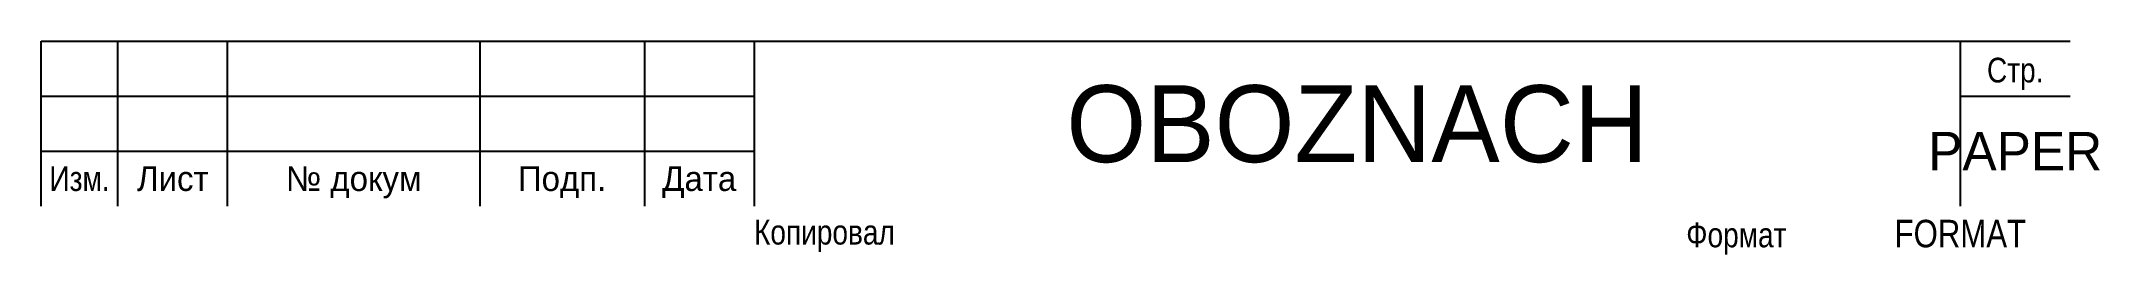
# Model space of a CAD drawing. Extents: x -190 to -2, y 1 to 20.
import ezdxf
from ezdxf.enums import TextEntityAlignment as Align

# ---------------------------------------------------------------- set-up
doc = ezdxf.new("R2010")
doc.units = 0
doc.header["$LTSCALE"] = 7
doc.header["$MEASUREMENT"] = 0
doc.layers.get('0').update_dxf_attribs({"linetype": 'CONTINUOUS'})
doc.styles.add('T', font='es_win.shx', dxfattribs={"bigfont": 'my_b_f.shx'})

msp = doc.modelspace()

# ---------------------------------------------------------------- linework, layer by layer
at = {"color": 1, "linetype": 'ByBlock'}
for p, q in [((-190, 5), (-190, 20)), ((-190, 20), (-5, 20)), ((-183, 5), (-183, 20)), ((-173, 5), (-173, 20)), ((-150, 20), (-150, 5)), ((-135, 20), (-135, 5)), ((-125, 20), (-125, 5)), ((-15, 5), (-15, 20)), ((-15, 15), (-5, 15))]:
    msp.add_line(p, q, dxfattribs=at)
at = {"color": 7, "linetype": 'ByBlock'}
for p, q in [((-190, 15), (-125, 15)), ((-190, 10), (-125, 10))]:
    msp.add_line(p, q, dxfattribs=at)

# ---------------------------------------------------------------- texts
at = {"color": 34, "linetype": 'ByBlock', "style": 'T', "width": 0.85}
msp.add_text('Стр.', height=2.25, dxfattribs=at).set_placement((-10, 16.25), align=Align.CENTER)
msp.add_text('Изм.', height=2.25, dxfattribs=at).set_placement((-186.5, 7.5), align=Align.MIDDLE_CENTER)
at = {"color": 34, "linetype": 'ByBlock', "style": 'T'}
for s, p in [('Лист', (-178, 7.5)), ('№ докум', (-161.5, 7.5)), ('Подп.', (-142.5, 7.5)), ('Дата', (-130, 7.5))]:
    msp.add_text(s, height=2.25, dxfattribs=at).set_placement(p, align=Align.MIDDLE_CENTER)
at = {"color": 34, "linetype": 'ByBlock', "style": 'T', "width": 0.85}
for s, p in [('Копировал', (-125, 1.5)), ('Формат', (-40, 1.25))]:
    msp.add_text(s, height=2.25, dxfattribs=at).set_placement(p)
at = {"color": 74, "linetype": 'ByBlock', "style": 'T'}
msp.add_attdef('OBOZNACH', text=' ', height=7, dxfattribs=at).set_placement((-70, 12.5), align=Align.MIDDLE)
at = {"color": 54, "linetype": 'ByBlock', "style": 'T'}
msp.add_attdef('PAPER', text=' ', height=3.5, dxfattribs=at).set_placement((-10, 10), align=Align.MIDDLE)
at = {"color": 34, "linetype": 'ByBlock', "style": 'T', "width": 0.85}
msp.add_attdef('FORMAT', (-21, 1.25), 'A4', height=2.5, dxfattribs=at)

doc.saveas('drawing.dxf')
